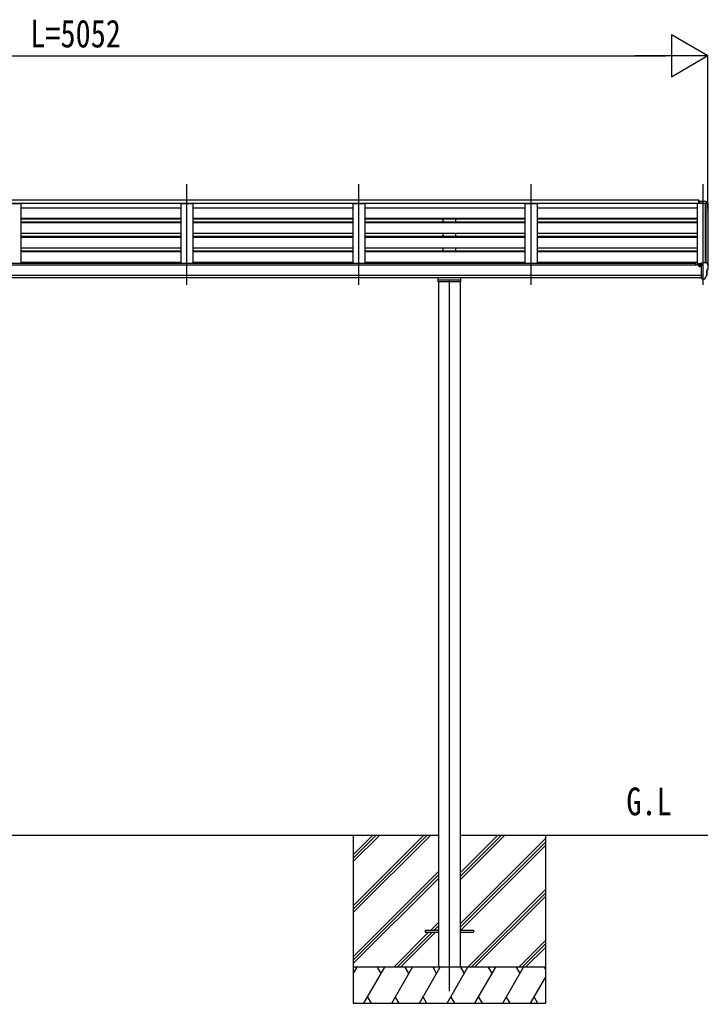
# Model space of a CAD drawing. Units: millimetres, scale not verified. Extents: x -14718 to 14718, y -10395 to 10395.
# Drawn here: x -1155 to 1711, y -6038 to -1944 of the extents above; entities that cross this region are included whole.
import ezdxf
from ezdxf.enums import TextEntityAlignment as Align

# ---------------------------------------------------------------- set-up
doc = ezdxf.new("R2010")
doc.units = ezdxf.units.MM
doc.header["$LTSCALE"] = 50
for name, color, linetype in [('0-2_USER1', 3, 'Continuous'), ('0-3_YKK_12', 2, 'Continuous'), ('0-4_YKK_13', 4, 'Continuous'), ('0-5_YKK_A1', 4, 'Continuous'), ('0-6_YKK_D', 6, 'Continuous')]:
    doc.layers.add(name, color=color, linetype=linetype)
doc.styles.add('ＭＳ ゴシック', font='')
doc.styles.get('ＭＳ ゴシック').set_extended_font_data('MS Gothic')

msp = doc.modelspace()

# ---------------------------------------------------------------- linework, layer by layer
at = {"layer": '0-3_YKK_12'}
for p, q in [((-459.43, -3046.73), (-459.43, -2628.7)), ((256.57, -3046.73), (256.57, -2628.7)), ((972.57, -3046.73), (972.57, -2628.7)), ((1688.57, -3046.73), (1688.57, -2628.7)), ((632.57, -3024.43), (632.57, -5987.5))]:
    msp.add_line(p, q, dxfattribs=at)
at = {"layer": '0-4_YKK_13'}
for p, q in [((1670.57, -2694.43), (1670.57, -2708.87)), ((1671.57, -2694.43), (1671.57, -2708.87)), ((1682.07, -2700.8), (1672.07, -2700.88)), ((1672.07, -2705.98), (1672.07, -2700.88)), ((1700.57, -2700.8), (1682.07, -2700.8)), ((1688.57, -2708.87), (1688.57, -2700.8)), ((1700.57, -2700.8), (1702.9, -2700.94)), ((1703.66, -2701.36), (1707.73, -2707.17)), ((1672.07, -2705.98), (1682.07, -2705.98)), ((1682.07, -2708.87), (1682.07, -2705.98)), ((1710.57, -2710.17), (1710.57, -2710.8)), ((1672.07, -2960.67), (1672.07, -2965)), ((1687.07, -2959.51), (1673.07, -2959.57)), ((1676.57, -2959.55), (1676.57, -2957.65)), ((1677.07, -2969.74), (1676.77, -2969.74)), ((1677.59, -2969.74), (1677.07, -2969.74)), ((1677.39, -2957.24), (1687.07, -2956.52)), ((1682.07, -2964.56), (1688.57, -2964.16)), ((1687.07, -2955.74), (1688.57, -2955.74)), ((1687.07, -2955.74), (1687.07, -2961.91)), ((1688.57, -3023.32), (1688.57, -2954.82)), ((1709.08, -2982.15), (1702.86, -2988.37)), ((1703.66, -2955.39), (1707.72, -2961.2)), ((1706.34, -3004.63), (1706.34, -2984.89)), ((1710.57, -2964.19), (1710.57, -2964.82)), ((589.07, -3025.69), (676.07, -3025.69)), ((1682.07, -3020.12), (1687.57, -3020.12)), ((1688.07, -3021.12), (1687.57, -3020.12)), ((1688.57, -3021.12), (1688.07, -3021.12)), ((1690.07, -3023.23), (1688.57, -3023.32)), ((1690.07, -3023.23), (1693.78, -3023)), ((1696.19, -3021.51), (1705.94, -3006.13)), ((1702.57, -2989.07), (1702.57, -3000.64)), ((532.57, -5733), (532.57, -5742)), ((532.57, -5733), (587.37, -5733)), ((532.57, -5742), (587.37, -5742)), ((677.77, -5733), (732.57, -5733)), ((677.77, -5742), (732.57, -5742)), ((732.57, -5733), (732.57, -5742))]:
    msp.add_line(p, q, dxfattribs=at)
for points in [[(1671.57, -2694.43), (1669.07, -2694.43), (1669.07, -2708.87)], [(1672.07, -2968.12), (1672.07, -2969.74), (1671.59, -2969.74)], [(1676.77, -2968.55), (1676.77, -2969.74), (1672.07, -2969.74)], [(1677.39, -2957.24), (1677.23, -2957.26), (1677.07, -2957.29), (1676.92, -2957.33), (1676.8, -2957.38), (1676.7, -2957.44), (1676.63, -2957.51), (1676.58, -2957.58), (1676.57, -2957.65)], [(1682.07, -3020.12), (1682.07, -2961.91), (1687.07, -2961.91)], [(1688.57, -2954.82), (1700.57, -2954.82), (1702.9, -2954.97)], [(679.07, -3018.02), (679.07, -3034.95), (586.07, -3034.95), (586.07, -3018.02)], [(1688.57, -3009.43), (1685.41, -3009.02), (1682.07, -3008.6)]]:
    msp.add_lwpolyline(points, dxfattribs=at)
for centre, radius, start, end in [((1702.84, -2701.94), 1, 35, 86.5), ((1707.57, -2710.17), 3, 0, 87), ((1508.57, -2710.8), 202, 351.91451, 0), ((1674.57, -2969.74), 2.5, 28.35764, 180), ((1674.57, -2969.74), 2.5, 0, 28.35764), ((1703.57, -2989.07), 1, 135, 180), ((1702.84, -2955.96), 1, 35, 86.5), ((1707.57, -2964.19), 3, 0, 87), ((1706.96, -2980.03), 3, 315, 355.39685), ((1518.08, -2964.82), 192.49, 355.39685, 359.9992), ((1693.59, -3020.01), 3, 273.5, 330), ((1703.57, -3000.64), 1, 180, 266.70942), ((1703.34, -3004.63), 3, 330, 86.70942)]:
    msp.add_arc(centre, radius, start, end, dxfattribs=at)
msp.add_ellipse((1673.07, -2960.67), major_axis=(0.02, 1.1), ratio=0.906239, start_param=0.0206394, end_param=1.5914357, dxfattribs=at)
at = {"layer": '0-5_YKK_A1'}
for p, q in [((1669.07, -2708.87), (-3303.93, -2708.87)), ((-1200.43, -2708.87), (-1150.43, -2708.87)), ((-1150.43, -2708.87), (-1150.43, -2958.3)), ((-1150.43, -2726.16), (-484.43, -2726.16)), ((-484.43, -2708.87), (-484.43, -2958.3)), ((-484.43, -2708.87), (-434.43, -2708.87)), ((-434.43, -2708.87), (-434.43, -2958.3)), ((-434.43, -2726.16), (231.57, -2726.16)), ((231.57, -2708.87), (231.57, -2958.3)), ((231.57, -2708.87), (281.57, -2708.87)), ((281.57, -2708.87), (281.57, -2958.3)), ((281.57, -2726.16), (947.57, -2726.16)), ((947.57, -2708.87), (947.57, -2958.3)), ((947.57, -2708.87), (997.57, -2708.87)), ((997.57, -2708.87), (997.57, -2958.3)), ((997.57, -2726.16), (1663.57, -2726.16)), ((1663.57, -2708.87), (1663.57, -2959.96)), ((1699.49, -2709.08), (1698.87, -2710.7)), ((1699.57, -2708.96), (1699.57, -2954.82)), ((1707.62, -2709.3), (1699.79, -2708.89)), ((1708.56, -2710.18), (1708.57, -2961.37)), ((-1150.43, -2769.69), (-484.43, -2769.69)), ((-1150.43, -2770.77), (-484.43, -2770.77)), ((-1150.43, -2772.06), (-484.43, -2772.06)), ((-434.43, -2769.69), (231.57, -2769.69)), ((-434.43, -2770.77), (231.57, -2770.77)), ((-434.43, -2772.06), (231.57, -2772.06)), ((281.57, -2769.69), (947.57, -2769.69)), ((281.57, -2770.77), (947.57, -2770.77)), ((281.57, -2772.06), (947.57, -2772.06)), ((605.07, -2772.06), (605.07, -2784.57)), ((660.07, -2784.57), (660.07, -2772.06)), ((997.57, -2769.69), (1663.57, -2769.69)), ((997.57, -2770.77), (1663.57, -2770.77)), ((997.57, -2772.06), (1663.57, -2772.06)), ((-1150.43, -2784.57), (-484.43, -2784.57)), ((-1150.43, -2787.6), (-484.43, -2787.6)), ((-434.43, -2784.57), (231.57, -2784.57)), ((-434.43, -2787.6), (231.57, -2787.6)), ((281.57, -2784.57), (947.57, -2784.57)), ((281.57, -2787.6), (947.57, -2787.6)), ((997.57, -2784.57), (1663.57, -2784.57)), ((997.57, -2787.6), (1663.57, -2787.6)), ((-1150.43, -2832.26), (-484.43, -2832.26)), ((-1150.43, -2845.11), (-484.43, -2845.11)), ((-1150.43, -2848.15), (-484.43, -2848.15)), ((-434.43, -2832.26), (231.57, -2832.26)), ((-434.43, -2845.11), (231.57, -2845.11)), ((-434.43, -2848.15), (231.57, -2848.15)), ((281.57, -2832.26), (947.57, -2832.26)), ((281.57, -2845.11), (947.57, -2845.11)), ((281.57, -2848.15), (947.57, -2848.15)), ((605.07, -2832.26), (605.07, -2845.11)), ((660.07, -2845.11), (660.07, -2832.26)), ((997.57, -2832.26), (1663.57, -2832.26)), ((997.57, -2845.11), (1663.57, -2845.11)), ((997.57, -2848.15), (1663.57, -2848.15)), ((-1150.43, -2892.81), (-484.43, -2892.81)), ((-1150.43, -2905.66), (-484.43, -2905.66)), ((-434.43, -2892.81), (231.57, -2892.81)), ((-434.43, -2905.66), (231.57, -2905.66)), ((281.57, -2892.81), (947.57, -2892.81)), ((281.57, -2905.66), (947.57, -2905.66)), ((605.07, -2892.81), (605.07, -2905.66)), ((660.07, -2905.66), (660.07, -2892.81)), ((997.57, -2892.81), (1663.57, -2892.81)), ((997.57, -2905.66), (1663.57, -2905.66)), ((-1150.43, -2908.7), (-484.43, -2908.7)), ((-434.43, -2908.7), (231.57, -2908.7)), ((281.57, -2908.7), (947.57, -2908.7)), ((997.57, -2908.7), (1663.57, -2908.7)), ((1682.07, -2965), (-3316.93, -2965)), ((1658.57, -2958.3), (-3293.43, -2958.3)), ((-1150.43, -2953.35), (-484.43, -2953.35)), ((-434.43, -2953.35), (231.57, -2953.35)), ((281.57, -2953.35), (947.57, -2953.35)), ((605.07, -2953.35), (605.07, -2958.3)), ((660.07, -2958.3), (660.07, -2953.35)), ((997.57, -2953.35), (1663.57, -2953.35)), ((1658.57, -2965), (1658.57, -2958.3)), ((1687.07, -2959.96), (1663.57, -2959.96)), ((-3316.93, -3006.23), (1682.07, -3006.23)), ((1682.07, -3018.08), (-3316.93, -3018)), ((587.37, -3034.95), (587.37, -5887.5)), ((677.77, -3034.95), (677.77, -5887.5)), ((-2222.23, -5337.5), (587.37, -5337.5)), ((232.57, -5337.5), (232.57, -6037.5)), ((232.57, -5631.68), (526.75, -5337.5)), ((232.57, -5645.82), (540.89, -5337.5)), ((232.57, -5659.96), (555.03, -5337.5)), ((232.57, -5447.83), (342.9, -5337.5)), ((232.57, -5433.69), (328.76, -5337.5)), ((232.57, -5419.55), (314.62, -5337.5)), ((677.77, -5337.5), (1708.57, -5337.5)), ((677.77, -5523.13), (863.4, -5337.5)), ((677.77, -5508.99), (849.26, -5337.5)), ((677.77, -5494.85), (835.12, -5337.5)), ((677.77, -5706.98), (1032.57, -5352.18)), ((1032.57, -5337.5), (1032.57, -6037.5)), ((677.77, -5721.12), (1032.57, -5366.32)), ((680.03, -5733), (1032.57, -5380.46)), ((232.57, -5843.81), (587.37, -5489.01)), ((232.57, -5857.95), (587.37, -5503.15)), ((232.57, -5872.09), (587.37, -5517.29)), ((709.38, -5887.5), (1032.57, -5564.31)), ((723.52, -5887.5), (1032.57, -5578.45)), ((737.66, -5887.5), (1032.57, -5592.59)), ((555.51, -5733), (587.37, -5701.14)), ((569.65, -5733), (587.37, -5715.28)), ((583.8, -5733), (587.37, -5729.43)), ((401.01, -5887.5), (546.51, -5742)), ((415.15, -5887.5), (560.65, -5742)), ((429.3, -5887.5), (574.8, -5742)), ((921.51, -5887.5), (1032.57, -5776.44)), ((935.65, -5887.5), (1032.57, -5790.58)), ((949.8, -5887.5), (1032.57, -5804.73)), ((1032.57, -5887.5), (232.57, -5887.5)), ((232.57, -5915), (248.45, -5887.5)), ((277.32, -6037.5), (363.92, -5887.5)), ((348.92, -5913.48), (333.92, -5887.5)), ((392.79, -6037.5), (479.39, -5887.5)), ((464.39, -5913.48), (449.39, -5887.5)), ((508.26, -6037.5), (594.86, -5887.5)), ((579.86, -5913.48), (564.86, -5887.5)), ((623.73, -6037.5), (710.33, -5887.5)), ((695.33, -5913.48), (680.33, -5887.5)), ((739.2, -6037.5), (825.8, -5887.5)), ((810.8, -5913.48), (795.8, -5887.5)), ((854.67, -6037.5), (941.27, -5887.5)), ((911.27, -5887.5), (926.27, -5913.48)), ((1026.74, -5887.5), (1032.57, -5897.6)), ((970.14, -6037.5), (1032.57, -5929.36)), ((292.31, -6011.52), (307.31, -6037.5)), ((407.78, -6011.52), (422.78, -6037.5)), ((523.26, -6011.52), (538.26, -6037.5)), ((638.73, -6011.52), (653.72, -6037.5)), ((754.2, -6011.52), (769.19, -6037.5)), ((869.67, -6011.52), (884.66, -6037.5)), ((985.13, -6011.52), (1000.13, -6037.5)), ((232.57, -6037.5), (1032.57, -6037.5))]:
    msp.add_line(p, q, dxfattribs=at)
for points in [[(1669.07, -2694.43), (-3303.93, -2694.43), (-3303.93, -2708.87)], [(1698.87, -2954.82), (1698.87, -2708.87), (1663.57, -2708.87)]]:
    msp.add_lwpolyline(points, dxfattribs=at)
msp.add_circle((1674.6, -2969.74), 3, dxfattribs=at)
for centre, radius, start, end in [((1699.77, -2709.19), 0.3, 86.98858, 159), ((1707.57, -2710.29), 1, 6.67014, 87)]:
    msp.add_arc(centre, radius, start, end, dxfattribs=at)
at = {"layer": '0-6_YKK_D'}
for p, q in [((1708.57, -2094.69), (1557.01, -2007.19)), ((1557.01, -2007.19), (1557.01, -2182.19)), ((-3168.43, -2094.69), (1533.57, -2094.69)), ((1708.57, -2094.69), (1405.46, -2094.69)), ((1708.57, -2094.69), (1557.01, -2182.19)), ((1708.57, -2729.15), (1708.57, -2093.69))]:
    msp.add_line(p, q, dxfattribs=at)

# ---------------------------------------------------------------- texts
at = {"layer": '0-2_USER1', "style": 'ＭＳ ゴシック', "width": 0.8}
msp.add_text('G.L', height=115.5, dxfattribs=at).set_placement((1369.5, -5289.5), align=Align.BOTTOM_LEFT)
at = {"layer": '0-6_YKK_D', "style": 'ＭＳ ゴシック', "width": 0.8}
msp.add_text('L=5052', height=115.5, dxfattribs=at).set_placement((-1111.43, -2093.69), align=Align.BOTTOM_LEFT)

doc.saveas('drawing.dxf')
